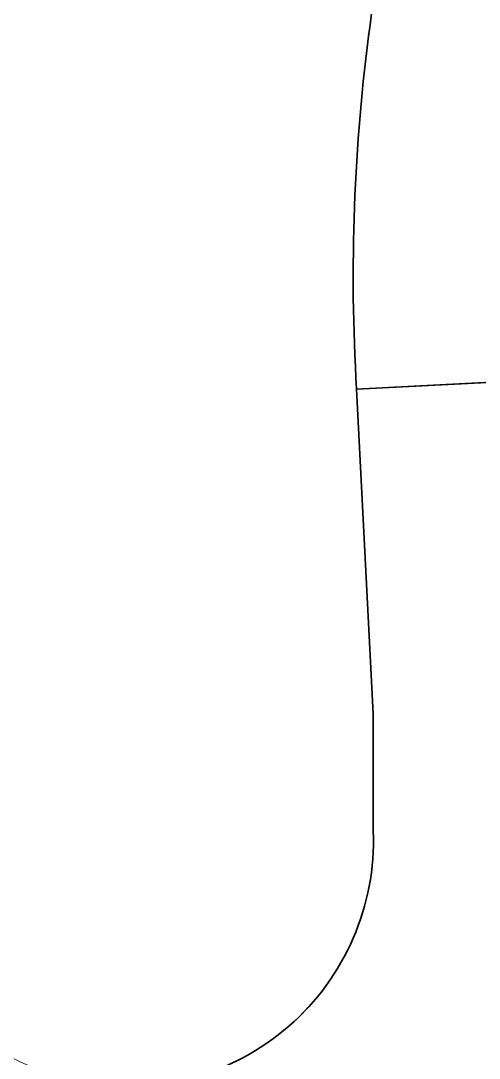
# Model space of a CAD drawing. Header units: millimetres. Extents: x -99530 to 90294, y -97212 to 56397.
# Drawn here: x -57806 to -49296, y -71370 to -52132 of the extents above; entities that cross this region are included whole.
import ezdxf

# ---------------------------------------------------------------- set-up
doc = ezdxf.new("R2010")
doc.units = ezdxf.units.MM
doc.header["$MEASUREMENT"] = 0
doc.layers.add('New_A-20-M_Hard_Landscape', color=7, linetype='Continuous')
doc.layers.add('New_A-40-M_Soft_Landscaping_P2', color=7, linetype='Continuous')
doc.layers.add('New_A-20-M_Hard_Landscape_Pen_No__53', color=7, linetype='Continuous', lineweight=35, true_color=0x444444)
doc.layers.add('New_A-40-M_Soft_Landscaping_P2_Pen_No__150', color=7, linetype='Continuous', lineweight=0)

# ---------------------------------------------------------------- blocks, each defined once
blk = doc.blocks.new('Mesh_6_1', base_point=(-56629, -71821))
at = {"layer": 'New_A-20-M_Hard_Landscape_Pen_No__53', "linetype": 'Continuous', "flags": 128}
blk.add_lwpolyline([(-17579, -76161, -0.138824), (-37195, -72336, -0.171752), (-44779, -64647), (-44956, -64631), (-45034, -63133), (-45111, -61635), (-45188, -60137), (-45266, -58639), (-51572, -58964), (-51263, -64981), (-51263, -67160, -0.478648), (-56629, -71821), (-57422, -73632), (-50733, -76386), (-45824, -78214), (-37862, -79363), (-25567, -79832)], format="xyb", dxfattribs=at)
blk = doc.blocks.new('Mesh_8_1', base_point=(-39396, -28057))
at = {"layer": 'New_A-40-M_Soft_Landscaping_P2_Pen_No__150', "linetype": 'Continuous', "flags": 128}
blk.add_lwpolyline([(-39396, -28057), (-71600, -57851), (-74367, -60325, 0.012916), (-57967, -71361, 0.577975), (-51263, -67160), (-51263, -64981), (-51572, -58964, -0.048754), (-51322, -52209, -0.179729), (-39259, -28204)], format="xyb", close=True, dxfattribs=at)
blk = doc.blocks.new('Mesh_16_1', base_point=(-51572, -58964))
at = {"layer": 'New_A-20-M_Hard_Landscape_Pen_No__53', "linetype": 'Continuous', "flags": 128}
blk.add_lwpolyline([(-51572, -58964), (-45266, -58639, -0.034108), (-45058, -52905, -0.178607), (-35071, -32917), (-26070, -24532), (-21313, -26583), (-17527, -17989), (-18237, -17225), (-11233, -10707), (-10987, -10971), (402, -373), (-98, -155), (17122, 15869), (10988, 18539), (-39259, -28204, 0.179729), (-51322, -52209, 0.048754)], format="xyb", close=True, dxfattribs=at)

msp = doc.modelspace()

# ---------------------------------------------------------------- block references
at = {"layer": 'New_A-20-M_Hard_Landscape', "color": 49, "lineweight": 35, "true_color": 0x444444}
for name, p in [('Mesh_16_1', (-51572.4, -58963.6)), ('Mesh_6_1', (-56628.5, -71821))]:
    msp.add_blockref(name, p, dxfattribs=at)
at = {"layer": 'New_A-40-M_Soft_Landscaping_P2'}
msp.add_blockref('Mesh_8_1', (-39395.9, -28056.8), dxfattribs=at)

doc.saveas('drawing.dxf')
